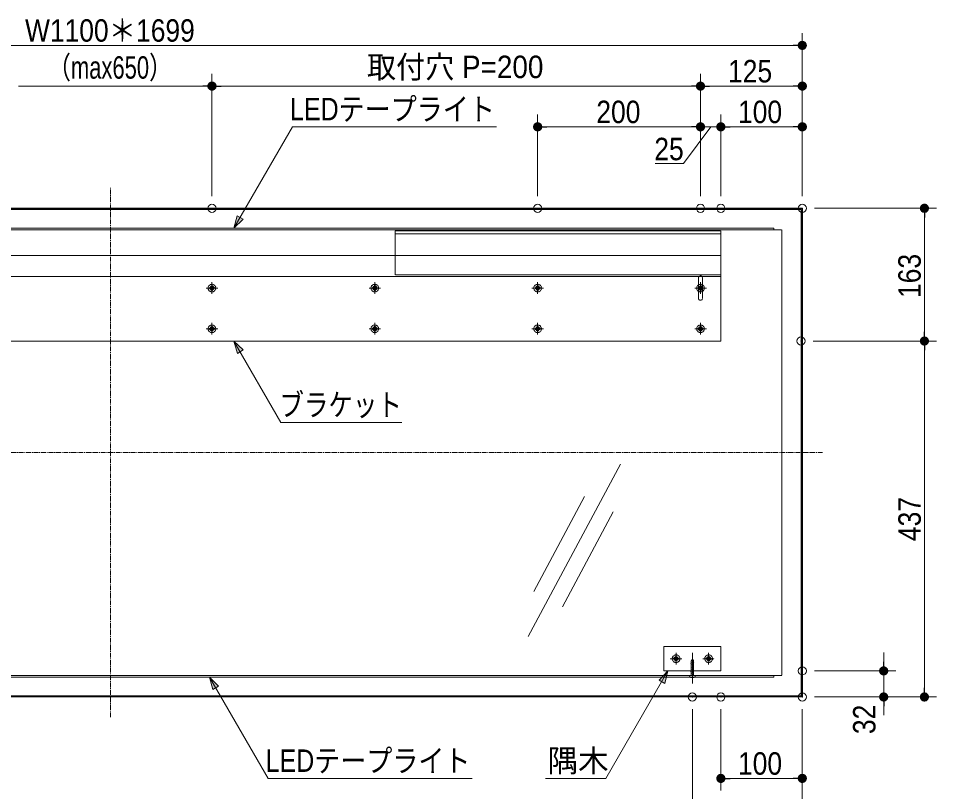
# Model space of a CAD drawing. Units: millimetres, scale not verified. Extents: x -4547 to 4547, y -2284 to 2284.
# Drawn here: x -3153 to -2026, y -1316 to -367 of the extents above; entities that cross this region are included whole.
import ezdxf
from ezdxf.enums import TextEntityAlignment as Align

# ---------------------------------------------------------------- set-up
doc = ezdxf.new("R2010")
doc.units = ezdxf.units.MM
doc.header["$LTSCALE"] = 20
doc.header["$PDMODE"] = 32
doc.header["$PDSIZE"] = 10
for name, pattern in [('USER1', [0.8, 0.5, -0.3]), ('USER2', [2.91, 1.76, -0.4, 0.35, -0.4]), ('USER3', [9.172222, 5.997222, -1.058333, 1.058333, -1.058333])]:
    doc.linetypes.add(name, pattern=pattern)
for name, color, linetype, lineweight in [('0-1_3一般', 7, 'Continuous', 15), ('0-2_2寸法-2', 7, 'Continuous', 15), ('0-3_0', 7, 'Continuous', 25), ('0-4_Defpoints', 7, 'Continuous', 15), ('0-5_2寸法-1', 7, 'Continuous', 15), ('0-6_2寸法-3', 7, 'Continuous', 15)]:
    doc.layers.add(name, color=color, linetype=linetype, lineweight=lineweight)
doc.styles.add('ＭＳ Ｐゴシック', font='')
doc.styles.get('ＭＳ Ｐゴシック').set_extended_font_data('MS PGothic')

# ---------------------------------------------------------------- blocks, each defined once
blk = doc.blocks.new('グループ-4')
at = {"layer": '0-1_3一般', "linetype": 'USER1'}
for p, q in [((-20114, -23000), (-20086, -23000)), ((-20114, -23046), (-20114, -23000)), ((-20086, -23046), (-20086, -23000)), ((-20160, -23074), (-20160, -23046)), ((-20160, -23046), (-20114, -23046)), ((-20114, -23074), (-20160, -23074)), ((-20114, -23120), (-20114, -23074)), ((-20114, -23120), (-20086, -23120)), ((-20086, -23046), (-20040, -23046)), ((-20086, -23120), (-20086, -23074)), ((-20040, -23074), (-20086, -23074)), ((-20040, -23074), (-20040, -23046))]:
    blk.add_line(p, q, dxfattribs=at)
at = {"layer": '0-1_3一般', "linetype": 'USER2'}
for p, q in [((-20100, -22916), (-20100, -23204)), ((-20244, -23060), (-19956, -23060))]:
    blk.add_line(p, q, dxfattribs=at)
at = {"layer": '0-1_3一般', "linetype": 'USER1'}
for radius in [94, 50, 40]:
    blk.add_circle((-20100, -23060), radius, dxfattribs=at)
blk = doc.blocks.new('グループ-5')
at = {"layer": '0-1_3一般', "linetype": 'USER1'}
for p, q in [((-19314, -23000), (-19286, -23000)), ((-19314, -23046), (-19314, -23000)), ((-19286, -23046), (-19286, -23000)), ((-19360, -23074), (-19360, -23046)), ((-19360, -23046), (-19314, -23046)), ((-19314, -23074), (-19360, -23074)), ((-19314, -23120), (-19314, -23074)), ((-19314, -23120), (-19286, -23120)), ((-19286, -23046), (-19240, -23046)), ((-19286, -23120), (-19286, -23074)), ((-19240, -23074), (-19286, -23074)), ((-19240, -23074), (-19240, -23046))]:
    blk.add_line(p, q, dxfattribs=at)
at = {"layer": '0-1_3一般', "linetype": 'USER2'}
for p, q in [((-19300, -22916), (-19300, -23204)), ((-19444, -23060), (-19156, -23060))]:
    blk.add_line(p, q, dxfattribs=at)
at = {"layer": '0-1_3一般', "linetype": 'USER1'}
for radius in [94, 50, 40]:
    blk.add_circle((-19300, -23060), radius, dxfattribs=at)
blk = doc.blocks.new('グループ-6')
at = {"layer": '0-1_3一般', "linetype": 'USER2'}
blk.add_line((-19700, -22920), (-19700, -23672), dxfattribs=at)
at = {"layer": '0-1_3一般', "linetype": 'USER1'}
for p, q in [((-19660, -23097.1), (-19740, -23124.4)), ((-19660, -23148.3), (-19740, -23175.5)), ((-19660, -23199.4), (-19740, -23226.7)), ((-19700, -23070), (-19730, -23122)), ((-19730, -23470), (-19730, -23122)), ((-19700, -23070), (-19670, -23122)), ((-19670, -23470), (-19670, -23122)), ((-19660, -23250.5), (-19740, -23277.8)), ((-19660, -23301.6), (-19740, -23328.9)), ((-19660, -23352.8), (-19740, -23380)), ((-19660, -23403.9), (-19740, -23431.2)), ((-19770, -23470), (-19630, -23470)), ((-19770, -23480), (-19770, -23470)), ((-19770, -23470), (-19770, -23482)), ((-19730, -23522), (-19668, -23522)), ((-19630, -23470), (-19630, -23482))]:
    blk.add_line(p, q, dxfattribs=at)
for centre, start, end in [((-19730, -23482), 180, 270), ((-19670, -23482), 270, 0)]:
    blk.add_arc(centre, 40, start, end, dxfattribs=at)
blk = doc.blocks.new('グループ-7')
at = {"layer": '0-1_3一般', "linetype": 'USER1'}
blk.add_lwpolyline([(-20400, -22760), (-19000, -22760), (-19000, -23360), (-20400, -23360)], close=True, dxfattribs=at)
at = {"layer": '0-1_3一般'}
for name in ['グループ-4', 'グループ-6', 'グループ-5']:
    blk.add_blockref(name, (0, 0), dxfattribs=at)
blk = doc.blocks.new('グループ-14')
at = {"layer": '0-1_3一般', "linetype": 'USER1'}
blk.add_line((-19000, -12630), (-27000, -12630), dxfattribs=at)
blk.add_lwpolyline([(-19000, -13631.7), (-27000, -13631.7), (-27000, -12550), (-19000, -12550)], close=True, dxfattribs=at)
blk = doc.blocks.new('グループ-21')
at = {"layer": '0-1_3一般', "linetype": 'USER2'}
for p, q in [((-19500, -14816), (-19500, -15104)), ((-19356, -14960), (-19644, -14960))]:
    blk.add_line(p, q, dxfattribs=at)
at = {"layer": '0-1_3一般', "linetype": 'USER1'}
for p, q in [((-19560, -14974), (-19560, -14946)), ((-19514, -14946), (-19560, -14946)), ((-19560, -14974), (-19514, -14974)), ((-19486, -14900), (-19514, -14900)), ((-19514, -14946), (-19514, -14900)), ((-19514, -15020), (-19514, -14974)), ((-19486, -15020), (-19514, -15020)), ((-19486, -14946), (-19486, -14900)), ((-19440, -14946), (-19486, -14946)), ((-19486, -14974), (-19440, -14974)), ((-19486, -15020), (-19486, -14974)), ((-19440, -14974), (-19440, -14946))]:
    blk.add_line(p, q, dxfattribs=at)
for radius in [94, 50, 40]:
    blk.add_circle((-19500, -14960), radius, dxfattribs=at)
blk = doc.blocks.new('グループ-22')
at = {"layer": '0-1_3一般', "linetype": 'USER2'}
for p, q in [((-19356, -13960), (-19644, -13960)), ((-19500, -13816), (-19500, -14104))]:
    blk.add_line(p, q, dxfattribs=at)
at = {"layer": '0-1_3一般', "linetype": 'USER1'}
for p, q in [((-19560, -13974), (-19560, -13946)), ((-19514, -13946), (-19560, -13946)), ((-19560, -13974), (-19514, -13974)), ((-19486, -13900), (-19514, -13900)), ((-19514, -13946), (-19514, -13900)), ((-19514, -14020), (-19514, -13974)), ((-19486, -13946), (-19486, -13900)), ((-19440, -13946), (-19486, -13946)), ((-19486, -13974), (-19440, -13974)), ((-19486, -14020), (-19486, -13974)), ((-19440, -13974), (-19440, -13946)), ((-19486, -14020), (-19514, -14020))]:
    blk.add_line(p, q, dxfattribs=at)
for radius in [94, 50, 40]:
    blk.add_circle((-19500, -13960), radius, dxfattribs=at)
blk = doc.blocks.new('グループ-23')
at = {"layer": '0-1_3一般', "linetype": 'USER2'}
for p, q in [((-23500, -14816), (-23500, -15104)), ((-23356, -14960), (-23644, -14960))]:
    blk.add_line(p, q, dxfattribs=at)
at = {"layer": '0-1_3一般', "linetype": 'USER1'}
for p, q in [((-23560, -14974), (-23560, -14946)), ((-23514, -14946), (-23560, -14946)), ((-23560, -14974), (-23514, -14974)), ((-23486, -14900), (-23514, -14900)), ((-23514, -14946), (-23514, -14900)), ((-23514, -15020), (-23514, -14974)), ((-23486, -15020), (-23514, -15020)), ((-23486, -14946), (-23486, -14900)), ((-23440, -14946), (-23486, -14946)), ((-23486, -14974), (-23440, -14974)), ((-23486, -15020), (-23486, -14974)), ((-23440, -14974), (-23440, -14946))]:
    blk.add_line(p, q, dxfattribs=at)
for radius in [94, 50, 40]:
    blk.add_circle((-23500, -14960), radius, dxfattribs=at)
blk = doc.blocks.new('グループ-24')
at = {"layer": '0-1_3一般', "linetype": 'USER2'}
for p, q in [((-23356, -13960), (-23644, -13960)), ((-23500, -13816), (-23500, -14104))]:
    blk.add_line(p, q, dxfattribs=at)
at = {"layer": '0-1_3一般', "linetype": 'USER1'}
for p, q in [((-23560, -13974), (-23560, -13946)), ((-23514, -13946), (-23560, -13946)), ((-23560, -13974), (-23514, -13974)), ((-23486, -13900), (-23514, -13900)), ((-23514, -13946), (-23514, -13900)), ((-23514, -14020), (-23514, -13974)), ((-23486, -13946), (-23486, -13900)), ((-23440, -13946), (-23486, -13946)), ((-23486, -13974), (-23440, -13974)), ((-23486, -14020), (-23486, -13974)), ((-23440, -13974), (-23440, -13946)), ((-23486, -14020), (-23514, -14020))]:
    blk.add_line(p, q, dxfattribs=at)
for radius in [94, 50, 40]:
    blk.add_circle((-23500, -13960), radius, dxfattribs=at)
blk = doc.blocks.new('グループ-25')
at = {"layer": '0-1_3一般', "linetype": 'USER2'}
for p, q in [((-31500, -14816), (-31500, -15104)), ((-31356, -14960), (-31644, -14960))]:
    blk.add_line(p, q, dxfattribs=at)
at = {"layer": '0-1_3一般', "linetype": 'USER1'}
for p, q in [((-31560, -14974), (-31560, -14946)), ((-31514, -14946), (-31560, -14946)), ((-31560, -14974), (-31514, -14974)), ((-31486, -14900), (-31514, -14900)), ((-31514, -14946), (-31514, -14900)), ((-31514, -15020), (-31514, -14974)), ((-31486, -15020), (-31514, -15020)), ((-31486, -14946), (-31486, -14900)), ((-31440, -14946), (-31486, -14946)), ((-31486, -14974), (-31440, -14974)), ((-31486, -15020), (-31486, -14974)), ((-31440, -14974), (-31440, -14946))]:
    blk.add_line(p, q, dxfattribs=at)
for radius in [94, 50, 40]:
    blk.add_circle((-31500, -14960), radius, dxfattribs=at)
blk = doc.blocks.new('グループ-26')
at = {"layer": '0-1_3一般', "linetype": 'USER2'}
for p, q in [((-31356, -13960), (-31644, -13960)), ((-31500, -13816), (-31500, -14104))]:
    blk.add_line(p, q, dxfattribs=at)
at = {"layer": '0-1_3一般', "linetype": 'USER1'}
for p, q in [((-31560, -13974), (-31560, -13946)), ((-31514, -13946), (-31560, -13946)), ((-31560, -13974), (-31514, -13974)), ((-31486, -13900), (-31514, -13900)), ((-31514, -13946), (-31514, -13900)), ((-31514, -14020), (-31514, -13974)), ((-31486, -13946), (-31486, -13900)), ((-31440, -13946), (-31486, -13946)), ((-31486, -13974), (-31440, -13974)), ((-31486, -14020), (-31486, -13974)), ((-31440, -13974), (-31440, -13946)), ((-31486, -14020), (-31514, -14020))]:
    blk.add_line(p, q, dxfattribs=at)
for radius in [94, 50, 40]:
    blk.add_circle((-31500, -13960), radius, dxfattribs=at)
blk = doc.blocks.new('グループ-27')
at = {"layer": '0-1_3一般', "linetype": 'USER1'}
blk.add_line((-19000, -13676.6), (-48980, -13676.6), dxfattribs=at)
blk.add_lwpolyline([(-48980, -13160), (-19000, -13160), (-19000, -15260), (-48980, -15260)], close=True, dxfattribs=at)
blk = doc.blocks.new('グループ-30')
at = {"layer": '0-1_3一般', "linetype": 'USER2'}
for p, q in [((-27500, -14816), (-27500, -15104)), ((-27356, -14960), (-27644, -14960))]:
    blk.add_line(p, q, dxfattribs=at)
at = {"layer": '0-1_3一般', "linetype": 'USER1'}
for p, q in [((-27560, -14974), (-27560, -14946)), ((-27514, -14946), (-27560, -14946)), ((-27560, -14974), (-27514, -14974)), ((-27486, -14900), (-27514, -14900)), ((-27514, -14946), (-27514, -14900)), ((-27514, -15020), (-27514, -14974)), ((-27486, -15020), (-27514, -15020)), ((-27486, -14946), (-27486, -14900)), ((-27440, -14946), (-27486, -14946)), ((-27486, -14974), (-27440, -14974)), ((-27486, -15020), (-27486, -14974)), ((-27440, -14974), (-27440, -14946))]:
    blk.add_line(p, q, dxfattribs=at)
for radius in [94, 50, 40]:
    blk.add_circle((-27500, -14960), radius, dxfattribs=at)
blk = doc.blocks.new('グループ-31')
at = {"layer": '0-1_3一般', "linetype": 'USER2'}
for p, q in [((-27356, -13960), (-27644, -13960)), ((-27500, -13816), (-27500, -14104))]:
    blk.add_line(p, q, dxfattribs=at)
at = {"layer": '0-1_3一般', "linetype": 'USER1'}
for p, q in [((-27560, -13974), (-27560, -13946)), ((-27514, -13946), (-27560, -13946)), ((-27560, -13974), (-27514, -13974)), ((-27486, -13900), (-27514, -13900)), ((-27514, -13946), (-27514, -13900)), ((-27514, -14020), (-27514, -13974)), ((-27486, -13946), (-27486, -13900)), ((-27440, -13946), (-27486, -13946)), ((-27486, -13974), (-27440, -13974)), ((-27486, -14020), (-27486, -13974)), ((-27440, -13974), (-27440, -13946)), ((-27486, -14020), (-27514, -14020))]:
    blk.add_line(p, q, dxfattribs=at)
for radius in [94, 50, 40]:
    blk.add_circle((-27500, -13960), radius, dxfattribs=at)
blk = doc.blocks.new('グループ-32')
at = {"layer": '0-1_3一般', "linetype": 'USER1'}
for p, q in [((-19550, -14210), (-19550, -13710)), ((-19450, -13710), (-19450, -14210))]:
    blk.add_line(p, q, dxfattribs=at)
for centre, start, end in [((-19500, -13710), 90, 180), ((-19500, -13710), 0, 90), ((-19500, -14210), 180, 270), ((-19500, -14210), 270, 0)]:
    blk.add_arc(centre, 50, start, end, dxfattribs=at)
at = {"layer": '0-1_3一般'}
for name in ['グループ-27', 'グループ-26', 'グループ-31', 'グループ-24', 'グループ-22', 'グループ-25', 'グループ-30', 'グループ-23', 'グループ-21']:
    blk.add_blockref(name, (0, 0), dxfattribs=at)
blk = doc.blocks.new('グループ-33')
at = {"layer": '0-1_3一般', "linetype": 'USER3'}
for p, q in [((-33990, -24500), (-33990, -11500)), ((-16500, -18000), (-51480, -18000))]:
    blk.add_line(p, q, dxfattribs=at)
at = {"layer": '0-1_3一般'}
for p, q in [((-21468.8, -18281.2), (-23732.3, -22518.6)), ((-22349.5, -19080.9), (-23591.7, -21406.4)), ((-21643.8, -19457.8), (-22886, -21783.3))]:
    blk.add_line(p, q, dxfattribs=at)
at = {"layer": '0-1_3一般', "lineweight": 30}
blk.add_lwpolyline([(-50980, -12000), (-17000, -12000), (-17000, -24000), (-50980, -24000)], close=True, dxfattribs=at)
at = {"layer": '0-1_3一般'}
blk.add_lwpolyline([(-50950, -12030), (-17030, -12030), (-17030, -23970), (-50950, -23970)], close=True, dxfattribs=at)
at = {"layer": '0-1_3一般', "linetype": 'USER1'}
for points in [[(-50480, -12530), (-17500, -12530), (-17500, -23470), (-50480, -23470)], [(-50280, -23470), (-17700, -23470), (-17700, -23510), (-50280, -23510)]]:
    blk.add_lwpolyline(points, close=True, dxfattribs=at)
blk.add_lwpolyline([(-50280, -12530), (-50280, -12490), (-17700, -12490), (-17700, -12530)], dxfattribs=at)
at = {"layer": '0-1_3一般'}
for name in ['グループ-14', 'グループ-32', 'グループ-7']:
    blk.add_blockref(name, (0, 0), dxfattribs=at)
blk = doc.blocks.new('_Dot')
at = {"layer": '0-3_0'}
blk.add_line((-10, 0), (-20, 0), dxfattribs=at)
for points in [[(0, 0), (-10, 0), (-9.92, 1.25)], [(0, 0), (-9.92, -1.25), (-10, 0)], [(0, 0), (-9.92, 1.25), (-9.69, 2.49)], [(0, 0), (-9.69, -2.49), (-9.92, -1.25)], [(0, 0), (-9.69, 2.49), (-9.3, 3.68)], [(0, 0), (-9.3, -3.68), (-9.69, -2.49)], [(0, 0), (-9.3, 3.68), (-8.76, 4.82)], [(0, 0), (-8.76, -4.82), (-9.3, -3.68)], [(0, 0), (-8.76, 4.82), (-8.09, 5.88)], [(0, 0), (-8.09, -5.88), (-8.76, -4.82)], [(0, 0), (-8.09, 5.88), (-7.29, 6.85)], [(0, 0), (-7.29, -6.85), (-8.09, -5.88)], [(0, 0), (-7.29, 6.85), (-6.37, 7.71)], [(0, 0), (-6.37, -7.71), (-7.29, -6.85)], [(0, 0), (-6.37, 7.71), (-5.36, 8.44)], [(0, 0), (-5.36, -8.44), (-6.37, -7.71)], [(0, 0), (-5.36, 8.44), (-4.26, 9.05)], [(0, 0), (-4.26, -9.05), (-5.36, -8.44)], [(0, 0), (-4.26, 9.05), (-3.09, 9.51)], [(0, 0), (-3.09, -9.51), (-4.26, -9.05)], [(0, 0), (-3.09, 9.51), (-1.87, 9.82)], [(0, 0), (-1.87, -9.82), (-3.09, -9.51)], [(0, 0), (-1.87, 9.82), (-0.63, 9.98)], [(0, 0), (-0.63, -9.98), (-1.87, -9.82)], [(0, 0), (-0.63, 9.98), (0.63, 9.98)], [(0, 0), (0.63, -9.98), (-0.63, -9.98)], [(0, 0), (0.63, 9.98), (1.87, 9.82)], [(0, 0), (1.87, 9.82), (3.09, 9.51)], [(0, 0), (3.09, 9.51), (4.26, 9.05)], [(0, 0), (4.26, 9.05), (5.36, 8.44)], [(0, 0), (5.36, 8.44), (6.37, 7.71)], [(0, 0), (6.37, 7.71), (7.29, 6.85)], [(0, 0), (7.29, 6.85), (8.09, 5.88)], [(0, 0), (8.09, 5.88), (8.76, 4.82)], [(0, 0), (8.76, 4.82), (9.3, 3.68)], [(0, 0), (9.3, 3.68), (9.69, 2.49)], [(0, 0), (9.69, 2.49), (9.92, 1.25)], [(0, 0), (9.92, 1.25), (10, 0)], [(0, 0), (1.87, -9.82), (0.63, -9.98)], [(0, 0), (3.09, -9.51), (1.87, -9.82)], [(0, 0), (4.26, -9.05), (3.09, -9.51)], [(0, 0), (5.36, -8.44), (4.26, -9.05)], [(0, 0), (6.37, -7.71), (5.36, -8.44)], [(0, 0), (7.29, -6.85), (6.37, -7.71)], [(0, 0), (8.09, -5.88), (7.29, -6.85)], [(0, 0), (8.76, -4.82), (8.09, -5.88)], [(0, 0), (9.3, -3.68), (8.76, -4.82)], [(0, 0), (9.69, -2.49), (9.3, -3.68)], [(0, 0), (9.92, -1.25), (9.69, -2.49)], [(0, 0), (10, 0), (9.92, -1.25)]]:
    blk.add_solid(points, dxfattribs=at)

msp = doc.modelspace()

# ---------------------------------------------------------------- linework, layer by layer
at = {"layer": '0-2_2寸法-2'}
for p, q in [((-2315.63, -585), (-2315.63, -485)), ((-2290.63, -585), (-2290.63, -485)), ((-2326.88, -500), (-2338.14, -500)), ((-2315.63, -500), (-2290.63, -500)), ((-2279.37, -500), (-2268.11, -500)), ((-2090.63, -1156.74), (-2090.63, -1145.49)), ((-2175.63, -1168), (-2075.63, -1168)), ((-2090.63, -1200), (-2090.63, -1168)), ((-2175.63, -1200), (-2075.63, -1200)), ((-2090.63, -1211.26), (-2090.63, -1222.51))]:
    msp.add_line(p, q, dxfattribs=at)
msp.add_lwpolyline([(-2371.48, -545), (-2336.32, -545), (-2303.13, -500)], dxfattribs=at)
at = {"layer": '0-4_Defpoints'}
for p in [(-2915.63, -450), (-2315.63, -450), (-2190.63, -450), (-2515.63, -500), (-2315.63, -500), (-2290.63, -500), (-2190.63, -500), (-2915.63, -600), (-2515.63, -600), (-2315.63, -600), (-2290.63, -600), (-2190.63, -600), (-2190.63, -600), (-2040.63, -600), (-2192.13, -763), (-2190.63, -1168), (-2090.63, -1168), (-2325.63, -1200), (-2290.63, -1200), (-2190.63, -1200), (-2090.63, -1200), (-2040.63, -1200), (-2190.63, -1300)]:
    msp.add_point(p, dxfattribs=at)
at = {"layer": '0-5_2寸法-1'}
for p, q in [((-2190.63, -435), (-2190.63, -385)), ((-2201.88, -400), (-3878.37, -400)), ((-2915.63, -585), (-2915.63, -435)), ((-2915.63, -585), (-2915.63, -435)), ((-2315.63, -485), (-2315.63, -435)), ((-2315.63, -485), (-2315.63, -435)), ((-2190.63, -585), (-2190.63, -435)), ((-3153.37, -450), (-2926.88, -450)), ((-2326.88, -450), (-2904.37, -450)), ((-2201.88, -450), (-2304.37, -450)), ((-2515.63, -585), (-2515.63, -485)), ((-2315.63, -585), (-2315.63, -485)), ((-2290.63, -585), (-2290.63, -485)), ((-2190.63, -585), (-2190.63, -485)), ((-2326.88, -500), (-2504.37, -500)), ((-2279.37, -500), (-2201.88, -500)), ((-2175.63, -600), (-2025.63, -600)), ((-2040.63, -751.74), (-2040.63, -611.26)), ((-2177.13, -763), (-2025.63, -763)), ((-2177.13, -763), (-2025.63, -763)), ((-2040.63, -774.26), (-2040.63, -1188.74)), ((-2075.63, -1200), (-2025.63, -1200)), ((-2325.63, -1215), (-2325.63, -1365)), ((-2290.63, -1215), (-2290.63, -1315)), ((-2190.63, -1215), (-2190.63, -1315)), ((-2279.37, -1300), (-2201.88, -1300)), ((-2190.63, -1315), (-2190.63, -1365))]:
    msp.add_line(p, q, dxfattribs=at)
at = {"layer": '0-6_2寸法-3'}
for points in [[(-2566.13, -500), (-2816.74, -500), (-2888.63, -624.5)], [(-2682.58, -863), (-2830.89, -863), (-2888.63, -763)], [(-2505.92, -1300), (-2431.84, -1300), (-2355.63, -1168)], [(-2596.13, -1300), (-2846.74, -1300), (-2918.63, -1175.5)]]:
    msp.add_lwpolyline(points, dxfattribs=at)
at = {"layer": '0-6_2寸法-3', "lineweight": 5}
for points in [[(-2877.47, -613.35), (-2888.63, -624.5), (-2884.54, -609.27)], [(-2884.28, -778.16), (-2888.63, -763), (-2877.28, -773.95)], [(-2366.58, -1179.34), (-2355.63, -1168), (-2359.44, -1183.3)], [(-2914.54, -1190.73), (-2918.63, -1175.5), (-2907.47, -1186.65)]]:
    msp.add_lwpolyline(points, close=True, dxfattribs=at)
at = {"layer": '0-6_2寸法-3'}
for points in [[(-2877.47, -613.35), (-2884.54, -609.27), (-2888.63, -624.5)], [(-2884.28, -778.16), (-2877.28, -773.95), (-2888.63, -763)], [(-2366.58, -1179.34), (-2359.44, -1183.3), (-2355.63, -1168)], [(-2914.54, -1190.73), (-2907.47, -1186.65), (-2918.63, -1175.5)]]:
    msp.add_solid(points, dxfattribs=at)

# ---------------------------------------------------------------- block references
at = {"layer": '0-1_3一般', "xscale": 0.05, "yscale": 0.05}
msp.add_blockref('グループ-33', (-1340.63, 0), dxfattribs=at)
at = {"layer": '0-2_2寸法-2', "xscale": 0.5627563, "yscale": 0.5627563}
msp.add_blockref('_Dot', (-2315.63, -500), dxfattribs=at)
for p, rotation in [((-2290.63, -500), 180), ((-2090.63, -1168), 270), ((-2090.63, -1200), 90)]:
    msp.add_blockref('_Dot', p, dxfattribs=dict(at, rotation=rotation))
at = {"layer": '0-5_2寸法-1', "xscale": 0.5627563, "yscale": 0.5627563}
for p in [(-2190.63, -400), (-2915.63, -450), (-2315.63, -450), (-2190.63, -450), (-2315.63, -500), (-2190.63, -500), (-2190.63, -1300)]:
    msp.add_blockref('_Dot', p, dxfattribs=at)
for p, rotation in [((-2915.63, -450), 180), ((-2315.63, -450), 180), ((-2515.63, -500), 180), ((-2290.63, -500), 180), ((-2040.63, -600), 90), ((-2040.63, -763), 270), ((-2040.63, -763), 90), ((-2040.63, -1200), 270), ((-2290.63, -1300), 180)]:
    msp.add_blockref('_Dot', p, dxfattribs=dict(at, rotation=rotation))

# ---------------------------------------------------------------- texts
at = {"layer": '0-2_2寸法-2', "style": 'ＭＳ Ｐゴシック', "width": 0.9}
msp.add_text('25', height=27.57, dxfattribs=at).set_placement((-2372.34, -549.29), align=Align.BOTTOM_LEFT)
msp.add_text('32', height=27.57, rotation=90, dxfattribs=at).set_placement((-2092.48, -1245.59), align=Align.BOTTOM_LEFT)
at = {"layer": '0-5_2寸法-1', "style": 'ＭＳ Ｐゴシック'}
for s, height, width, p in [('W1100＊1699', 27.51, 0.9, (-3145.16, -403.72)), ('（max650）', 27.51, 0.75, (-3117, -449.11)), ('取付穴 P=200', 27.57, 0.95, (-2725.27, -448.46)), ('125', 27.57, 0.9, (-2281.79, -453.72)), ('200', 27.57, 0.9, (-2443.58, -503.72)), ('100', 27.57, 0.9, (-2269.58, -503.72)), ('100', 27.57, 0.9, (-2269.58, -1303.72))]:
    msp.add_text(s, height=height, dxfattribs=dict(at, width=width)).set_placement(p, align=Align.BOTTOM_LEFT)
at = {"layer": '0-5_2寸法-1', "style": 'ＭＳ Ｐゴシック', "width": 0.9}
for s, p in [('163', (-2036.91, -710.17)), ('437', (-2036.83, -1008.66))]:
    msp.add_text(s, height=27.57, rotation=90, dxfattribs=at).set_placement(p, align=Align.BOTTOM_LEFT)
at = {"layer": '0-6_2寸法-3', "style": 'ＭＳ Ｐゴシック'}
for s, width, p in [('LEDテープライト', 0.85, (-2819.64, -500.27)), ('ブラケット', 0.8, (-2832.77, -863.27)), ('LEDテープライト', 0.85, (-2849.64, -1300.27))]:
    msp.add_text(s, height=27.57, dxfattribs=dict(at, width=width)).set_placement(p, align=Align.BOTTOM_LEFT)
msp.add_text('隅木', height=27.57, dxfattribs=at).set_placement((-2503.58, -1300.27), align=Align.BOTTOM_LEFT)

doc.saveas('drawing.dxf')
